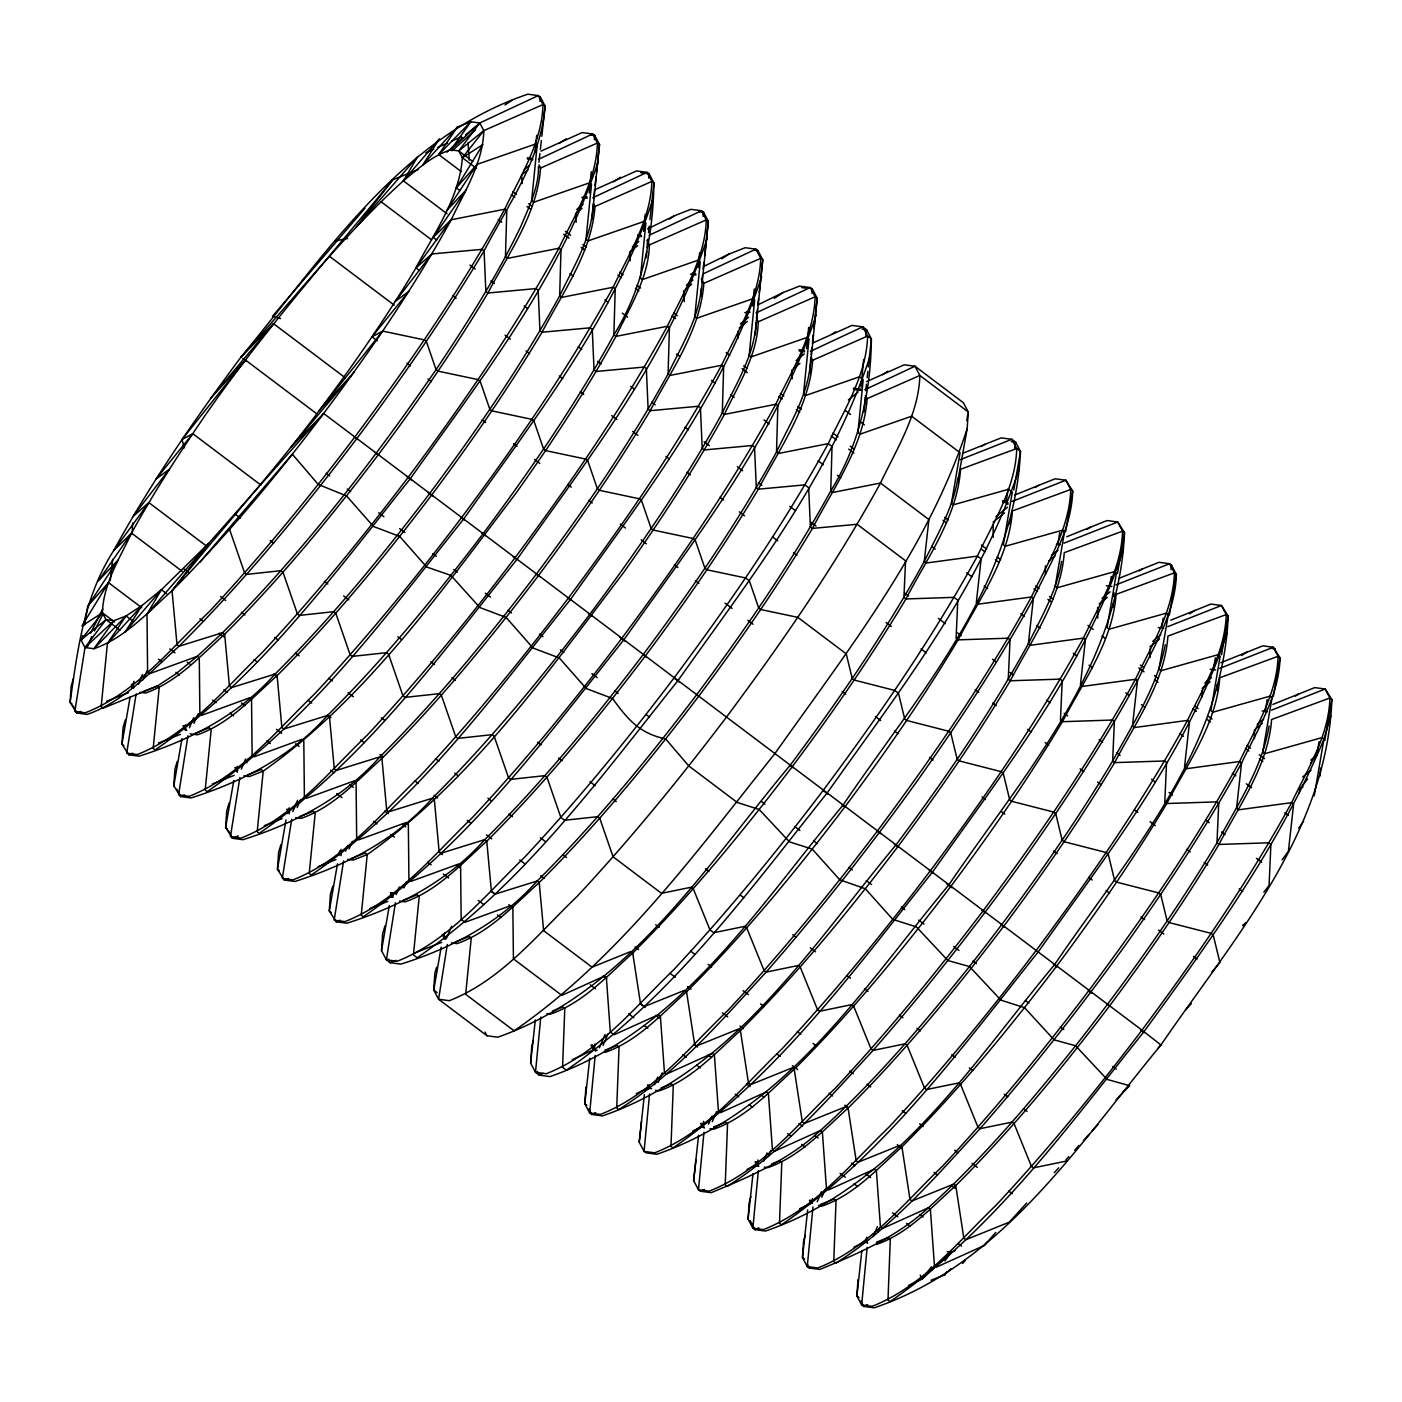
<?xml version="1.0" encoding="UTF-8"?>
<svg xmlns="http://www.w3.org/2000/svg" width="1402" height="1402" viewBox="0 0 1402 1402"><rect width="100%" height="100%" fill="white"/><g stroke="black" fill="none" stroke-linecap="round" stroke-linejoin="round"><path stroke-width="1.5" d="M132.156 533.864L132.647 523.051M72.08 704.014L70.1 702.42C77.531 649.88 84.085 596.463 113.597 550.758C150.785 482.866 194.86 419.023 241.056 357.002C323.214 257.723 399.623 137.571 527.835 94.179L538.28 95.581L540.348 97.036L545.098 106.026C541.312 159.232 508.015 204.832 484.076 250.835C445.328 315.625 402.286 377.751 357.107 438.195C301.851 510.906 243.773 581.742 179.018 646.252C150.785 671.47 123.919 701.666 87.257 714.389L76.812 713.005L70.1 702.42L71.187 686.086L73.482 678.323M119.994 630.181L106.009 619.631L102.416 612.797C103.222 583.951 119.538 558.487 131.56 533.128C150.224 498.937 171.062 466.007 192.775 433.674C252.483 343.753 324.405 263.085 392.735 179.824L418.357 169.467M595.202 189.568L636.508 170.956L647.076 172.358L649.144 173.83L653.928 182.908C653.104 236.307 642.519 289.145 613.883 334.903C575.714 404.547 530.499 470.038 483.112 533.671C434.83 597.199 384.095 659.08 327.507 715.441C291.143 756.537 242.739 781.492 191.11 797.931L180.543 796.511L173.778 785.839L174.882 769.312L177.195 761.461M812.301 343.21L851.995 325.404L862.738 326.841L866.506 329.68L871.378 338.916C870.835 392.455 859.198 445.117 830.738 490.963C791.622 562.342 745.268 629.48 696.689 694.691C647.216 759.796 595.202 823.237 537.194 880.999C500.672 921.955 452.741 947.91 400.867 964.12L390.142 962.683L386.374 959.844L381.502 950.609L382.606 933.82L384.972 925.828M345.172 377.716L273.513 323.669L241.056 357.002C294.735 297.96 344.033 234.485 403.373 180.823C418.024 168.959 432.394 155.482 450.813 149.839L458.752 150.908L462.362 157.743C459.488 198.225 434.147 232.925 415.938 267.94C386.444 317.238 353.69 364.502 319.323 410.506C272.847 472.702 220.535 530.149 172.043 590.715C147.999 612.183 125.111 637.892 93.899 648.74L84.996 647.549L80.966 639.908L102.416 612.797L114.649 622.015M447.063 213.77L403.373 180.823L439.492 138.728L422.773 164.98L457.35 127.074L470.879 121.781L479.782 122.973L483.813 130.631C482.901 162.912 464.64 191.391 451.181 219.781C430.309 258.056 406.983 294.911 382.693 331.082C319.463 422.931 250.818 511.59 172.043 590.715L177.02 644.675L179.018 646.252L222.655 632.653C302.464 552.493 372.003 462.695 436.057 369.637C466.919 323.511 496.746 276.474 520.843 226.388C528.764 207.216 538.789 187.833 538.508 166.575L540.576 168.03C537.317 213.945 508.575 253.289 487.914 293C454.476 348.923 417.34 402.532 378.347 454.686C330.662 517.443 280.54 578.57 224.653 634.247C200.293 656.013 177.108 682.055 145.475 693.044L140.077 692.325M962.771 453.267L1001.133 437.88L1011.858 439.317L1015.626 442.156L1020.498 451.391C1014.119 588.472 916.137 696.864 843.075 805.098C758.5 906.305 680.706 1031.136 550.005 1076.596L539.262 1075.159L535.494 1072.32L530.622 1063.084L531.744 1046.295L533.496 1040.302M125.339 719.892L123.026 727.708L121.939 744.129L128.686 754.749L139.184 756.169C190.602 739.765 238.866 715.002 275.09 674.047C331.31 618.037 381.73 556.541 429.713 493.416C476.82 430.186 521.737 365.098 559.661 295.892C573.383 266.958 592.012 237.919 592.923 205.007L594.991 206.48C591.714 252.675 562.798 292.282 542.013 332.239C508.348 388.494 470.984 442.454 431.746 494.941C383.762 558.084 333.325 619.614 277.088 675.624C252.57 697.53 229.245 723.747 197.402 734.806L190.146 733.842M591.977 219.203L599.513 144.459L594.746 135.433L592.678 133.979L582.18 132.559L540.944 151.153M585.913 1086.971L584.792 1103.76L589.664 1112.995L591.732 1114.45L602.474 1115.887C733.456 1070.83 811.46 946.35 895.931 845.003C943.932 780.563 989.724 714.249 1028.367 643.711C1041.318 617.266 1056.845 590.82 1061.577 561.413M646.392 257.723L646.813 251.606M647.076 247.523L647.812 239.129M1066.782 536.721L1107.054 520.545L1117.727 521.982L1124.544 532.742C1118.428 669.455 1021.935 777.146 948.803 884.89C864.771 985.729 787.153 1109.525 656.802 1154.284L646.129 1152.847L644.061 1151.392L639.224 1142.209L641.503 1121.53M229.052 803.048L226.721 810.934L225.617 827.548L232.417 838.273L243.019 839.693C294.876 823.219 343.42 798.053 379.924 756.835C436.863 700.124 487.931 637.84 536.51 573.926C584.196 509.907 629.691 443.996 668.088 373.931C681.179 346.417 698.459 318.973 701.368 288.058M700.807 296.26L708.361 221.358L703.541 212.228L701.473 210.756L690.853 209.336L674.695 215.663L647.514 228.947M1165.272 644.71C1157.123 686.805 1132.869 723.853 1112.627 761.058C1069.673 832.735 1021.024 900.838 969.465 966.539C923.199 1024.179 875.269 1080.924 820.328 1130.573C789.273 1159.489 749.947 1176.804 711.147 1192.664L700.527 1191.244L698.459 1189.772L693.639 1180.642L695.918 1160.085M280.908 844.617L278.577 852.556L277.456 869.258L284.273 880.018L294.946 881.455C347.013 864.929 395.679 839.588 432.359 798.229C489.648 741.15 541.014 678.498 589.909 614.181C637.892 549.759 683.668 483.445 722.31 412.942C735.962 384.043 754.539 355.144 756.064 322.407M755.24 334.798L762.776 259.791L757.939 250.607L755.871 249.153L745.198 247.716L728.952 254.077L703.716 266.415M1170.81 620.175L1210.89 604.069L1221.457 605.489L1228.222 616.161C1222.316 751.472 1126.945 858.094 1054.532 964.681C971.428 1064.504 894.546 1186.881 765.492 1231.044L754.924 1229.642L752.856 1228.17L748.072 1219.092L749.159 1202.566L750.894 1196.677M332.765 886.187L330.416 894.178L329.295 910.967L336.147 921.78L346.872 923.217C399.149 906.656 447.957 881.122 484.777 839.623C542.416 782.193 594.115 719.156 643.29 654.436C691.589 589.611 737.645 522.893 776.515 451.952C790.57 422.282 809.673 392.525 810.619 358.772L812.687 360.244C809.322 407.596 779.67 448.202 758.359 489.158C723.87 546.85 685.56 602.141 645.341 655.961C596.148 720.698 544.432 783.753 486.774 841.2C461.644 863.65 437.722 890.515 405.09 901.854L399.517 901.118M809.655 373.318L817.208 298.24L812.336 289.005L810.268 287.55L799.526 286.113L783.21 292.492L757.956 304.83M864.07 411.855L865.034 397.222L867.119 398.676C863.737 446.344 833.892 487.177 812.459 528.396C777.742 586.439 739.205 642.081 698.722 696.216C649.231 761.356 597.217 824.797 539.209 882.577C513.921 905.184 489.859 932.207 457.017 943.616L451.409 942.863M857.989 1279.623L856.902 1295.974L861.652 1304.964L863.72 1306.419L874.165 1307.821C1002.377 1264.429 1078.786 1144.277 1160.944 1044.998C1232.901 939.568 1326.713 833.717 1331.9 699.58L1325.188 688.995L1314.743 687.611L1272.823 704.452M436.618 967.24L434.848 973.216L433.744 990.022L438.598 999.24L487.02 1035.763L497.763 1037.2C627.833 991.494 705.784 866.015 790.202 765.212C838.799 699.984 885.153 632.845 924.268 561.448C937.377 534.67 953.097 507.892 957.881 478.135M957.619 482.323L967.152 428.784L968.256 411.978L963.402 402.76L914.98 366.237L904.237 364.8L866.506 381.642M1009.458 523.927L1009.738 519.774M1113.153 607.171L1113.416 603.053M1113.836 596.902L1114.099 592.801M1216.848 690.397L1217.251 684.316M1269.09 725.973C1262.15 768.454 1237.002 805.537 1216.971 842.882C1174.561 913.666 1126.507 980.909 1075.597 1045.787C1029.909 1102.726 982.592 1158.771 928.317 1207.788C897.473 1236.511 858.357 1253.633 819.819 1269.441L809.322 1268.021L807.254 1266.567L802.487 1257.541L803.574 1241.103L805.309 1235.25M1299.321 793.357L1299.584 789.203L1307.628 779.039M1320.106 776.025L1320.631 768.068M535.038 152.432L536.668 135.381M539.945 101.312L540.348 97.036M589.226 192.95L591.276 171.657M594.343 139.692L594.746 135.433L590.557 134.872M540.804 1017.081L535.494 1072.32L546.219 1073.757C598.286 1053.375 634.703 1007.214 674.012 969.43C727.147 912.422 776.498 852.013 823.535 789.904C879.299 715.073 932.47 638.033 977.352 556.121C993.597 521.877 1015.644 487.51 1016.73 448.535L1011.858 439.317L960.282 459.663M643.623 231.348L645.253 214.296M648.74 178.089L649.144 173.83L640.696 172.691M595.202 1055.478L589.664 1112.995L600.389 1114.432C652.438 1094.051 688.838 1047.907 728.146 1010.141C781.264 953.167 830.58 892.759 877.617 830.685C933.346 755.888 986.5 678.883 1031.364 596.989C1047.592 562.763 1069.638 528.396 1070.725 489.456L1065.853 480.22L1055.128 478.783L1014.768 494.994M698.214 267.607L699.651 252.693M703.138 216.486L703.541 212.228L699.3 211.649M649.582 1093.875L644.061 1151.392L654.734 1152.812C706.503 1132.536 742.71 1086.638 781.808 1049.082C834.646 992.406 883.698 932.33 930.472 870.589C985.904 796.178 1038.794 719.577 1083.413 638.12C1099.554 604.069 1121.477 569.895 1122.564 531.165L1117.727 521.982L1064.03 543.17M752.611 306.004L754.258 288.952M703.979 1132.273L698.459 1189.772L709.079 1191.192C760.567 1171.038 796.581 1125.385 835.469 1088.022C888.009 1031.644 936.816 971.884 983.345 910.476C1038.479 836.468 1091.071 760.27 1135.462 679.269C1151.515 645.393 1173.334 611.395 1174.403 572.857L1169.583 563.727L1158.981 562.307L1118.796 578.448M806.606 348.642L808.656 327.349M811.933 293.263L812.336 289.005M758.377 1170.652L752.856 1228.17L763.407 1229.589C814.632 1209.523 850.453 1164.116 889.131 1126.963C941.39 1070.883 989.935 1011.455 1036.218 950.363C1091.054 876.758 1143.366 800.98 1187.512 720.4C1203.477 686.7 1225.173 652.894 1226.242 614.567L1221.457 605.489L1167.761 626.676M861.003 387.057L863.65 359.42M865.893 336.059L866.506 329.68L862.212 329.102M812.985 1206.912L807.254 1266.567L817.752 1267.969C868.697 1248.025 904.325 1202.863 942.775 1165.903C994.772 1110.139 1043.053 1051.009 1089.074 990.268C1143.611 917.048 1195.643 841.673 1239.561 761.531C1255.438 728.024 1277.012 694.393 1278.081 656.276L1273.314 647.251L1262.816 645.831L1220.809 662.725M867.172 1247.447L861.652 1304.964L872.097 1306.349C922.744 1286.51 958.197 1241.594 996.436 1204.844C1048.153 1149.377 1096.154 1090.581 1141.947 1030.155C1196.186 957.338 1247.938 882.384 1291.61 802.663C1307.4 769.33 1328.868 735.892 1329.92 697.986L1325.188 688.995L1271.491 710.183M1158.052 1048.24L1160.944 1044.998L1143.962 1031.679L323.722 413.52L208.6 543.45L161.405 589.716L142.005 605.541L126.057 615.951L107.428 643.448L101.172 706.59L103.152 708.185L157.217 686.086L175.285 674.274L197.279 656.329L222.655 632.653L224.653 634.247L229.437 686.069L231.435 687.646L275.09 674.047L277.088 675.624L281.855 727.463L283.852 729.04L327.507 715.441L329.505 717.018L334.289 768.857L336.287 770.434L379.924 756.835L381.922 758.412L386.707 810.233L388.704 811.811L432.359 798.229L434.357 799.806L439.124 851.627L441.122 853.205L484.777 839.623L486.774 841.2L491.383 891.251L495.169 894.09L537.194 880.999L539.209 882.577L543.625 930.648L592.047 967.17L630.672 951.572L632.723 953.062L640.521 1003.727L644.289 1006.566L684.509 990.338L686.559 991.81L694.656 1044.42L696.706 1045.91L738.346 1029.086L740.396 1030.575L748.493 1083.185L750.543 1084.657L792.183 1067.851L794.233 1069.323L802.33 1121.933L804.38 1123.423L846.019 1106.599L848.087 1108.088L856.166 1160.698L858.217 1162.17L899.874 1145.364L901.924 1146.836L910.003 1199.446L912.054 1200.936L953.711 1184.112L955.761 1185.601L963.84 1238.211L965.89 1239.683L1009.265 1222.176L1026.702 1203.004M594.255 1050.326L594.886 1043.964M648.635 1088.986L649.056 1084.745M703.226 1125.526L703.646 1121.285M757.395 1166.289L758.026 1159.945M811.986 1202.828L812.406 1198.587M866.366 1241.489L866.787 1237.247M538.981 162.246L539.91 153.589M540.383 149.278L541.33 140.621M541.803 136.292L545.098 106.026L543.012 104.554L538.28 95.581L479.782 122.973L450.813 149.839L470.879 121.781L438.721 154.571L461.433 171.71M593.624 198.523L594.571 189.866M595.044 185.555L595.99 176.897M596.446 172.569L599.513 144.459L597.445 143.004L592.678 133.979L538.421 159.372M530.622 1063.084L535.319 1019.902M648.53 232.644L649.231 226.16M649.932 219.658L653.928 182.908L651.86 181.436L647.076 172.358L592.818 197.77M589.734 1058.352L584.792 1103.76L586.877 1105.232M702.472 275.405L701.771 281.89L703.839 283.362C700.527 330.136 671.243 370.233 650.195 410.698C616.109 467.672 578.272 522.298 538.543 575.451C489.946 639.4 438.879 701.683 381.922 758.412C357.107 780.599 333.483 807.131 301.255 818.33L295.734 817.594M703.173 268.921L703.892 262.437M704.593 255.953L708.361 221.358L706.275 219.886L701.473 210.756L649.161 235.256M639.224 1142.209L644.394 1094.647M756.432 318.166L757.36 309.527M757.834 305.198L758.552 298.714M759.253 292.229L762.776 259.791L760.708 258.319L755.871 249.153L703.559 273.653M693.639 1180.642L698.582 1135.234M811.092 354.443L811.793 347.959M812.494 341.475L813.195 334.99M813.914 328.506L817.208 298.24L815.123 296.768L810.268 287.55L756.011 312.944M748.072 1219.092L753.014 1173.684M865.735 390.737L866.454 384.253M867.155 377.786L867.856 371.302M868.329 366.991L871.378 338.916L867.61 336.059L862.738 326.841L810.409 351.341M807.657 1209.961L802.487 1257.541L804.555 1258.996M861.844 1250.566L856.902 1295.974L858.988 1297.446M110.285 580.673L112.651 559.293M133.05 621.226L126.057 615.951L113.965 620.7L106.009 619.631L84.996 647.549L74.832 711.41L85.277 712.812C135.924 692.974 171.359 648.057 209.599 611.325C261.298 555.858 309.299 497.079 355.074 436.67C409.314 363.854 461.048 288.917 504.72 209.213C520.51 175.898 541.961 142.461 543.012 104.554L483.813 130.631L458.752 150.908L472.737 161.44M136.134 693.955L126.706 753.154L137.203 754.574C188.131 734.63 223.759 689.469 262.209 652.526C314.188 596.761 362.452 537.667 408.473 476.925C463.01 403.723 515.025 328.366 558.925 248.242C574.802 214.734 596.376 181.121 597.445 143.004L540.576 168.03L538.946 164.928M187.991 735.717L178.562 794.916L189.13 796.336C240.32 776.287 276.141 730.88 314.802 693.727C367.061 637.665 415.588 578.237 461.871 517.18C516.69 443.575 569.002 367.815 613.147 287.252C629.095 253.569 650.791 219.763 651.86 181.436L594.991 206.48L593.361 203.36M239.865 777.462L230.436 836.679L241.039 838.098C292.527 817.927 328.541 772.292 367.412 734.946C419.952 678.568 468.741 618.825 515.27 557.435C570.386 483.427 622.979 407.263 667.352 326.263C683.405 292.387 705.206 258.406 706.275 219.886L649.424 244.912L647.356 243.457M291.721 819.224L282.293 878.423L292.965 879.86C344.717 859.584 380.941 813.703 420.004 776.147C472.842 719.471 521.894 659.413 568.651 597.69C624.083 523.297 676.956 446.712 721.574 365.274C737.697 331.222 759.621 297.066 760.708 258.319L703.839 283.362L701.351 278.612M343.595 860.968L334.167 920.185L344.892 921.622C396.924 901.241 433.323 855.115 472.614 817.366C525.715 760.392 575.03 700.001 622.05 637.945C677.779 563.148 730.915 486.161 775.779 404.284C792.007 370.058 814.036 335.709 815.123 296.768L758.272 321.794L756.186 320.339M395.452 902.73L386.374 959.844L397.099 961.281C449.166 940.9 485.583 894.739 524.891 856.955C578.027 799.946 627.377 739.537 674.415 677.429C730.162 602.597 783.35 525.557 828.231 443.645C844.46 409.402 866.524 375.035 867.61 336.059L812.687 360.244L811.004 357.037M447.326 944.475L438.598 999.24L449.341 1000.678C501.408 980.296 537.825 934.135 577.133 896.369C630.269 839.36 679.62 778.934 726.657 716.843C782.404 642.011 835.592 564.971 880.474 483.042C896.702 448.798 918.748 414.431 919.852 375.473L914.98 366.237L864.806 389.738M1007.898 504.58L1006.198 501.39L1008.231 488.685M1014.627 448.5L1015.626 442.156L1011.333 441.577M1058.072 543.135L1059.754 532.567M1109.946 584.897L1111.278 576.432M1161.802 626.659L1163.152 618.194M1170.898 569.562L1171.564 565.321L1169.583 563.727L1115.887 584.914M1213.676 668.403L1215.359 657.836M1265.533 710.166L1267.215 699.58M1310.432 763.179L1317.004 754.451L1319.037 741.676M82.017 639.715L82.736 635.509M84.523 625.029L87.748 606.137L117.996 560.029L98.403 580.849L131.56 533.128L182.26 571.368M132.804 687.541L133.891 681.267M184.696 729.022L185.414 724.834M236.588 770.522L237.288 766.333M288.462 812.003L289.18 807.815M340.353 853.503L341.054 849.314M391.841 897.262L392.56 893.056M443.715 938.762L444.802 932.453M1314.252 795.863L1323.926 739.205L1330.813 715.914M130.141 696.952L121.939 744.129L123.919 745.724M131.63 688.382L132.384 684.088L134.014 687.19M173.778 785.839L181.98 738.661M233.819 780.371L225.617 827.548L227.597 829.143M286.026 819.925L277.456 869.258L279.436 870.835M287.147 813.493L287.901 809.199L289.566 812.371M337.496 863.772L329.295 910.967L331.275 912.544M338.986 855.202L339.74 850.909L341.422 854.098M381.502 950.609L389.335 905.499M390.825 896.912L391.579 892.618L393.261 895.825M441.174 947.174L433.744 990.022L437.196 992.616M966.767 420.547L967.888 414.133M1013.786 490.052L1020.498 451.391L1016.73 448.535L960.563 469.267C957.18 516.9 927.353 557.751 905.92 598.952C871.22 656.977 832.683 712.602 792.218 766.736C742.727 831.842 690.713 895.282 632.723 953.062C607.452 975.634 583.39 1002.675 550.565 1014.084L546.815 1013.576M1065.625 531.779L1072.705 491.033L1065.853 480.22L1012.156 501.408M1117.464 573.488L1124.544 532.742L1122.564 531.165L1064.241 552.686C1060.893 599.741 1031.434 640.083 1010.264 680.776C975.985 738.1 937.92 793.041 897.946 846.528C849.069 910.844 797.685 973.496 740.396 1030.575C715.441 1052.884 691.659 1079.575 659.238 1090.844L655.54 1090.353M1169.303 615.198L1176.383 574.452L1171.564 565.321M1221.51 654.769L1228.222 616.161L1226.242 614.567L1167.919 636.087C1164.624 682.564 1135.515 722.416 1114.608 762.618C1080.749 819.224 1043.158 873.499 1003.674 926.301C955.41 989.83 904.658 1051.71 848.087 1108.088C823.412 1130.117 799.946 1156.492 767.91 1167.621L764.265 1167.13M1273.349 696.461L1280.061 657.871L1273.314 647.251L1219.617 668.421M1324.785 740.536L1331.9 699.58L1329.92 697.986L1271.596 719.506C1268.337 765.404 1239.613 804.748 1218.951 844.442C1185.514 900.347 1148.396 953.938 1109.42 1006.093C1061.735 1068.832 1011.631 1129.942 955.761 1185.601C931.401 1207.35 908.216 1233.392 876.6 1244.38M598.426 160.897C559.994 278.753 481.149 378.347 410.506 478.45C333.22 575.17 258.248 678.936 155.166 749.912L153.186 748.317L159.197 687.681L157.217 686.086L143.495 691.449M652.841 199.434C614.199 317.921 534.933 418.059 463.904 518.705C386.198 615.951 310.806 720.278 207.181 791.639L205.183 790.045L211.211 729.408L209.213 727.813L195.421 733.211M707.256 237.954C668.403 357.089 588.7 457.771 517.303 558.96C439.176 656.732 363.381 761.619 259.177 833.366L257.197 831.772L263.208 771.135C366.378 698.214 440.543 592.1 516.304 492.75C552.073 442.313 586.299 390.685 615.951 336.392C629.743 307.266 648.495 278.052 649.424 244.912L646.935 240.215M761.672 276.492C722.626 396.258 642.484 497.482 570.702 599.215C492.155 697.495 415.956 802.96 311.191 875.093L309.211 873.499L315.222 812.862L313.242 811.267L299.274 816.735M816.087 315.029C776.831 435.426 696.268 537.194 624.083 639.47C545.133 738.276 468.513 844.302 363.206 916.82L361.225 915.226L367.236 854.589C471.685 780.756 546.78 673.328 623.487 572.717C659.694 521.667 694.358 469.39 724.378 414.431C738.346 384.937 757.325 355.337 758.272 321.794L756.589 318.622M870.256 355.705C830.983 476.154 750.403 577.957 678.2 680.285C599.215 779.126 522.56 885.188 417.2 957.741L413.432 954.885L419.251 896.316L417.253 894.739L403.11 900.259M967.152 428.784C927.879 549.233 847.281 651.036 775.078 753.347C696.093 852.206 619.439 958.267 514.096 1030.803L465.674 994.298L471.247 938.043L469.267 936.466L455.037 942.039M1019.394 468.18C980.121 588.63 899.523 690.432 827.32 792.761C748.335 891.602 671.681 997.663 566.338 1070.217L562.553 1067.36L564.796 1008.511L562.728 1007.039L552.563 1011.017M1123.423 549.444C1084.394 669.192 1004.27 770.381 932.488 872.114C853.976 970.377 777.777 1075.807 673.048 1147.923L670.98 1146.468L673.293 1085.341L671.225 1083.886L661.183 1087.812M1227.118 632.688C1188.493 751.139 1109.245 851.259 1038.234 951.888C960.545 1049.099 885.17 1153.425 781.545 1224.77L779.477 1223.298L781.808 1162.188L779.74 1160.716L771.801 1163.818M87.555 646.55L91.726 636.666M138.342 684.386L142.531 674.432M142.829 679.988L147.333 670.401M189.428 727.761L193.634 717.754M193.932 723.344L198.348 713.565M241.337 769.155L245.578 759.095M246.717 762.688L248.417 758.657M292.79 811.688L297.575 800.314M297.171 807.57L300.361 799.999M345.523 851.172L347.924 845.459M349.098 848.946L352.323 841.323M396.118 894.616L399.325 886.975M403.899 887.922L406.317 882.208M446.747 937.833L451.567 926.389M599.408 1047.785L605.033 1034.448M603.088 1045.454L607.907 1034.01M654.559 1084.622L657.748 1077.051M658.221 1082.309L662.217 1072.828M708.518 1124.264L711.918 1116.22M712.286 1121.705L716.527 1111.663M763.704 1160.996L767.087 1153.005M768.314 1156.475L770.837 1150.481M817.208 1201.742L821.397 1191.805M821.8 1197.255L825.147 1189.299M873.218 1236.529L877.389 1226.645M877.792 1232.078L879.457 1228.117M90.569 633.108L102.767 608.924M94.425 630.953L102.872 614.216M995.788 1232.446L984.222 1245.537L936.501 1267.11L934.433 1265.638L930.385 1209.26L928.317 1207.788L882.489 1228.503L880.438 1227.03L876.39 1170.652L874.322 1169.18L828.494 1189.895L826.444 1188.423L822.378 1132.045L820.328 1130.573L774.5 1151.287L772.432 1149.815L768.384 1093.437L766.333 1091.965L720.488 1112.68L718.437 1111.208L714.389 1054.83L712.321 1053.358L666.493 1074.072L664.443 1072.6L660.395 1016.222L658.327 1014.75L614.058 1034.764L610.291 1031.907L606.383 977.615L604.332 976.142L561.816 995.35L513.412 958.845L512.852 907.147L510.871 905.569L464.938 922.288L461.17 919.432L460.592 865.612L458.594 864.035L410.909 881.385L408.928 879.808L408.332 824.078L406.335 822.483L358.649 839.851L356.669 838.256L356.073 782.526L354.075 780.949L306.39 798.299L304.392 796.722L303.813 740.992L301.816 739.397L254.13 756.765L252.132 755.187L251.536 699.44L249.556 697.863L201.87 715.23L199.873 713.636L199.277 657.906L197.279 656.329L149.593 673.679L147.613 672.101L147 614.076L161.405 589.716L166.645 593.659M403.373 180.823L417.778 156.463L356.178 227.089L392.735 179.824M141.69 607.662L108.48 582.619L81.894 625.975L102.416 612.797M459.803 190.549L456.298 187.903L482.884 144.546L462.362 157.743L476.347 168.275M876.478 1242.154L888.237 1237.563L890.305 1239.017L887.992 1300.127L890.06 1301.599C992.546 1231.026 1067.115 1127.839 1143.962 1031.679C1211.24 939.2 1279.676 845.353 1323.926 739.205L1321.963 737.627L1264.727 753.715L1262.746 752.12L1272.052 697.723L1270.072 696.146L1212.835 712.216L1210.855 710.639L1220.161 656.241L1218.18 654.646L1160.961 670.734L1158.981 669.14L1168.287 614.742L1166.306 613.165L1109.07 629.235L1107.089 627.658L1116.395 573.26L1114.415 571.665L1057.196 587.753L1055.215 586.176L1064.521 531.761L1062.541 530.184L1005.304 546.254L1003.324 544.677L1012.314 492.137L1008.546 489.28L953.43 504.773L951.45 503.195L960.072 452.723L911.651 416.219L859.969 434.199L857.901 432.727L863.194 379.662L859.408 376.805L805.589 395.539L803.521 394.067L809.024 338.969L806.939 337.496L751.209 356.879L749.141 355.407L754.644 300.308L752.559 298.836L696.829 318.219L694.761 316.747L700.264 261.648L698.178 260.176L642.466 279.559L640.381 278.087L645.884 222.988L643.798 221.516L588.086 240.899L586.001 239.427L591.504 184.328L589.436 182.856L533.706 202.256L531.621 200.766L537.124 145.668L535.056 144.196L477.03 164.385L446.782 210.493L466.375 189.673L433.218 237.394L436.705 240.04M438.721 154.571L457.35 127.074M931.121 1280.219L944.65 1274.926L946.981 1271.491M1298.673 828.214L1303.597 821.151M944.913 1260.924L951.187 1252.161L955.218 1250.584M206.532 546.097L148.84 502.599L113.597 550.758L131.56 533.128M419.426 270.568L415.938 267.94L451.181 219.781L504.72 209.213L506.788 210.703L505.456 256.881L507.524 258.371L558.925 248.242L560.993 249.714L559.661 295.892L561.729 297.382L613.147 287.252L615.215 288.742L613.883 334.903L615.951 336.392L667.352 326.263L669.42 327.753L668.088 373.931L670.156 375.403L721.574 365.274L723.642 366.763L722.31 412.942L724.378 414.431L775.779 404.284L777.847 405.774L776.515 451.952L778.583 453.442L828.231 443.645L832.017 446.484L830.738 490.963L832.806 492.452L880.474 483.042L928.895 519.564L924.268 561.448L926.249 563.008L977.352 556.121L981.137 558.96L976.318 602.58L978.298 604.139L1031.364 596.989L1033.362 598.566L1028.367 643.711L1030.347 645.288L1083.413 638.12L1085.411 639.698L1080.416 684.842L1082.397 686.419L1135.462 679.269L1137.46 680.829L1132.466 725.991L1134.446 727.55L1187.512 720.4L1189.509 721.96L1184.515 767.122L1186.495 768.682L1239.561 761.531L1241.559 763.091L1236.564 808.253L1238.544 809.813L1291.61 802.663L1293.608 804.24L1288.403 851.242L1282.111 859.847M458.752 150.908L479.782 122.973M931.419 1266.812L922.218 1279.027L908.566 1285.424M1263.85 892.198L1269.073 885.433L1270.895 844.355L1268.898 842.795L1218.951 844.442L1216.971 842.882L1218.724 803.434L1216.726 801.874L1166.779 803.521L1164.799 801.962L1166.552 762.53L1164.554 760.971L1114.608 762.618L1112.627 761.058L1114.38 721.609L1112.382 720.05L1062.436 721.697L1060.455 720.137L1062.208 680.689L1060.21 679.129L1010.264 680.776L1008.266 679.216L1010.036 639.768L1008.038 638.208L958.092 639.855L956.094 638.296L957.794 600.214L954.026 597.357L905.92 598.952L903.922 597.392L905.552 560.8L857.148 524.295L812.459 528.396L810.391 526.907L808.674 487.738L804.906 484.882L758.359 489.158L756.309 487.668L754.521 446.993L752.453 445.503L704.277 449.937L702.209 448.43L700.422 407.772L698.371 406.265L650.195 410.698L648.127 409.209L646.34 368.533L644.272 367.044L596.095 371.46L594.045 369.97L592.257 329.295L590.189 327.805L542.013 332.239L539.945 330.732L538.158 290.074L536.107 288.567L487.914 293L485.863 291.511L484.076 250.835L482.008 249.346L431.851 253.955L395.364 301.36L408.823 291.371L372.003 336.848L377.261 340.809M172.043 590.715L208.6 543.45L147 614.076M462.362 157.743L483.813 130.631M184.153 447.957L182.085 439.439L245.455 360.016L317.115 414.063M1211.556 972.357L1219.915 962.561L1213.186 934.906L1211.188 933.364L1169.163 922.586L1167.165 921.044L1160.698 894.476L1158.7 892.934L1116.675 882.156L1114.66 880.614L1108.211 854.063L1106.213 852.521L1064.188 841.743L1062.173 840.201L1055.724 813.633L1053.726 812.091L1011.701 801.313L1009.685 799.771L1003.236 773.221L1001.238 771.678L959.213 760.9L957.198 759.358L950.749 732.79L948.751 731.248L906.708 720.47L904.711 718.928L898.489 693.289L894.704 690.432L854.221 680.058L852.223 678.515L846.247 653.875L797.826 617.371L760.76 609.519L758.71 608.012L749.351 580.814L745.584 577.957L706.976 569.79L704.926 568.283L695.217 540.033L693.184 538.526L653.209 530.061L651.159 528.554L641.45 500.304L639.4 498.797L599.425 490.332L597.392 488.825L587.683 460.592L585.633 459.067L545.658 450.62L543.608 449.096L533.899 420.863L531.849 419.338L491.892 410.891L489.841 409.366L480.132 381.134L478.082 379.609L438.107 371.162L436.057 369.637L426.348 341.405L424.298 339.897L382.693 331.082L319.323 410.506L354.093 372.143L291.265 446.87L323.722 413.52M260.93 485.092L192.775 433.674L155.955 479.169L169.414 469.162L132.927 516.567L148.84 502.599M1243.311 926.196L1246.045 922.831L1242.68 925.338M984.222 1245.537L986.938 1242.19M273.513 323.669L210.686 398.396L245.455 360.016M272.444 316.326L364.976 208.232M199.803 562.29L292.335 454.195L318.219 484.426L346.557 495.922L373.458 526.486L399.745 536.44L426.646 567.004L450.918 575.398L479.834 607.522L506.14 617.458L533.04 648.039L559.328 657.976L586.229 688.54L612.516 698.494C628.464 720.295 639.312 733.106 665.722 739.012L688.785 765.93L737.207 802.452L759.218 809.515L789.449 841.848L812.284 849.139L839.745 879.773L865.349 888.78L892.811 919.397L916.4 926.897L947.91 960.545L969.465 966.539L1000.975 1000.169L1024.547 1007.67L1054.041 1039.811L1075.597 1045.787L1107.107 1079.435L1129.556 1085.674L1116.027 1099.869M161.405 589.716L125.286 631.794L142.005 605.541L107.428 643.448M965.277 1260.03L962.508 1263.272L965.435 1260.118M87.748 606.137L108.48 582.619M456.298 187.903L477.03 164.385M1185.514 1010.001L1191.314 1003.604M1054.322 1172.615L1058.685 1167.831M1065.941 1159.84L1068.85 1156.632M1074.668 1150.236L1079.032 1145.452M1083.378 1140.65L1089.196 1134.253M1092.105 1131.063L1097.924 1124.667M126.057 615.951L93.899 648.74L113.965 620.7L84.996 647.549M944.65 1274.926L950.819 1268.775M433.218 237.394L451.181 219.781M1123.37 1091.457L1129.556 1085.674M446.94 152.205L462.415 137.782M452.092 150.803L475.541 129.86M1310.905 760.094L1317.004 754.451M415.938 267.94L431.851 253.955M465.499 134.89L479.852 123.183M524.313 169.572L529.115 165.646M527.976 169.73L521.562 174.97L522.192 183.644M576.73 209.476L583.162 204.219M582.005 208.32L575.556 213.577L576.187 222.252M632.355 246.752L638.839 241.459M637.665 245.578L629.568 252.185L630.181 260.86M686.384 285.325L692.903 280.014M685.192 289.46L691.712 284.15M740.414 323.915L748.598 317.238M739.205 328.068L747.389 321.373M796.126 360.559L804.31 353.865M793.339 368.744L799.894 363.398M848.368 399.956L858.182 391.947M995.998 516.602L1007.46 507.244M993.072 522.192L1004.533 512.852M1051.482 555.507L1058.002 550.197M1048.591 561.08L1055.11 555.77M1102.095 598.409L1110.191 591.802M1099.221 603.964L1107.317 597.357M1152.707 641.292L1160.768 634.72M1149.868 646.813L1159.524 638.926M1204.949 682.862L1211.346 677.622M1202.127 688.364L1210.136 681.828M1257.173 724.413L1263.553 719.208M1255.982 728.602L1262.361 723.397M80.966 639.908L106.009 619.631M1302.668 776.971L1311.01 770.206M504.965 104.957L511.94 100.401M559.17 143.407L566.198 138.816M613.393 181.857L620.455 177.23M669.385 219.133L674.695 215.663M721.82 258.739L728.952 254.077M774.237 298.346L783.21 292.492M832.087 334.132L835.662 331.783M882.524 374.702L887.904 371.197M981.207 446.607L984.8 444.259M1035.219 487.528L1038.794 485.18M1087.233 529.237L1090.809 526.907M1139.265 570.947L1142.823 568.634M1189.527 613.831L1194.819 610.361M1241.576 655.54L1246.834 652.088M1295.36 696.111L1298.848 693.815M1299.584 789.203L1303.001 787.013M182.085 439.439L192.775 433.674M372.003 336.848L382.693 331.082M543.135 1073.354L539.262 1075.159L537.317 1071.478M572.209 1059.737L593.537 1049.747L597.252 1050.256M595.622 1112.645L591.732 1114.45L588.822 1108.929M636.298 1093.595L647.917 1088.145L651.615 1088.635M692.641 1131.081L702.314 1126.542L704.4 1127.997L701.894 1123.265M700.527 1191.244L704.4 1189.422M747.038 1169.461L756.712 1164.939L755.065 1161.785M758.797 1227.819L754.924 1229.642L750.14 1220.564M799.49 1208.769L811.11 1203.319L809.462 1200.2M853.888 1247.167L865.507 1241.716L867.593 1243.188L865.542 1239.315M867.628 1304.596L863.72 1306.419L860.881 1301.038M425.735 152.871L433.691 149.278M437.669 147.473L447.606 142.986M451.584 141.181L461.538 136.695M80.79 711.427L76.812 713.005L73.027 705.819M106.64 701.228L128.528 692.606M128.686 754.749L132.664 753.189M158.514 742.99L180.385 734.35M184.521 794.934L180.543 796.511L176.722 789.238M212.368 783.963L234.239 775.324M238.375 835.907L232.417 838.273L228.561 830.965M264.224 825.708L282.135 818.645M284.273 880.018L288.251 878.458M318.079 866.681L335.989 859.619M336.147 921.78L340.125 920.203M369.953 908.443L387.846 901.381M396.083 960.335L390.142 962.683L388.196 959.003M413.94 953.307L441.718 942.337M247.348 774.973L261.228 769.54L263.208 771.135L249.328 776.568L243.843 775.832M351.183 858.497L365.256 852.994L367.236 854.589L353.164 860.092L347.626 859.356M604.84 1050.203L616.985 1045.471L619.053 1046.926L616.722 1108.036L618.79 1109.508C676.079 1073.546 720.681 1021.375 766.123 972.112C819.276 911.37 869.1 847.807 916.26 782.316C958.285 723.046 998.504 662.375 1033.362 598.566C1049.572 564.323 1071.619 529.974 1072.705 491.033L1070.725 489.456L1012.402 510.976C1009.037 558.329 979.385 598.917 958.092 639.855C923.603 697.53 885.293 752.821 845.091 806.623C795.898 871.343 744.199 934.398 686.559 991.81C661.446 1014.259 637.524 1041.125 604.893 1052.464M713.495 1126.98L725.482 1122.301L727.55 1123.773L725.22 1184.883L727.305 1186.337C783.963 1150.762 828.091 1099.15 873.06 1050.396C925.635 990.32 974.951 927.423 1021.602 862.633C1063.172 803.994 1102.971 743.954 1137.46 680.829C1153.495 646.97 1175.297 612.972 1176.383 574.452L1174.403 572.857L1116.08 594.378C1112.767 641.152 1083.483 681.249 1062.436 721.697C1028.367 778.653 990.531 833.261 950.819 886.414C902.24 950.328 851.172 1012.612 794.233 1069.323C769.418 1091.492 745.811 1118.042 713.583 1129.241L709.903 1128.733M820.188 1204.546L833.98 1199.131L836.048 1200.603L833.734 1261.712L835.802 1263.184C891.865 1227.977 935.52 1176.909 979.998 1128.698C1032.012 1069.253 1080.802 1007.039 1126.945 942.95C1168.076 884.925 1207.437 825.55 1241.559 763.091C1257.419 729.601 1278.992 695.97 1280.061 657.871L1278.081 656.276L1219.758 677.797C1216.48 723.993 1187.564 763.582 1166.779 803.521C1133.131 859.777 1095.768 913.718 1056.547 966.206C1008.564 1029.331 958.144 1090.826 901.924 1146.836C877.407 1168.742 854.081 1194.942 822.255 1206L818.628 1205.51M335.183 241.004L347.678 238.445M1066.817 1160.996L1033.467 1167.848L1031.434 1166.359L1014.067 1123.598L1012.034 1122.108L979.998 1128.698L977.965 1127.208L960.598 1084.447L958.565 1082.957L926.529 1089.547L924.496 1088.057L907.129 1045.314L905.096 1043.807L873.06 1050.396L871.028 1048.906L853.66 1006.163L851.627 1004.656L819.592 1011.263L817.559 1009.755L800.192 967.012L798.159 965.522L766.123 972.112L764.09 970.605L746.723 927.861L744.69 926.371L713.741 932.733L709.973 929.876L693.254 888.71L691.221 887.221L661.516 893.337L613.095 856.815L599.741 818.225L597.725 816.665L564.62 820.258L560.853 817.401L546.955 777.216L544.94 775.657L510.556 779.389L508.558 777.83L494.152 736.225L492.137 734.666L457.771 738.398L455.755 736.839L441.367 695.234L439.352 693.657L404.985 697.39L402.97 695.83L388.564 654.226L386.566 652.666L352.182 656.399L350.167 654.839L335.779 613.235L333.764 611.675L299.397 615.408L297.382 613.831L282.994 572.226L280.978 570.667L246.594 574.399L244.579 572.84L229.595 529.518M527.205 157.848L532.62 158.584M527.467 159.074L532.883 159.793M583.372 196.49L587 196.963M581.812 197.454L587.263 198.19M753.663 250.047L757.939 250.607M637.735 234.87L641.38 235.361M637.98 236.097L641.625 236.57M801.611 287.568L805.905 288.146M692.097 273.267L695.76 273.758M690.503 274.231L696.005 274.967M746.46 311.647L750.158 312.138M744.83 312.611L748.528 313.102M798.965 349.781L804.538 350.535M799.175 351.008L804.748 351.744M853.31 388.179L860.793 389.178M853.52 389.388L861.003 390.387M1002.483 500.882L1006.198 501.39M1002.605 502.231L1008.178 502.985M1056.354 544.239L1060.052 544.73M1106.406 585.756L1111.909 586.492M1158.297 627.518L1163.783 628.236M1271.106 648.267L1275.294 648.846M1210.206 669.262L1215.639 669.998M1262.098 711.024L1267.513 711.76M947.209 1251.636L951.187 1252.161L922.218 1279.027L920.203 1275.207M274.494 316.887L280.61 318.587M968.256 411.978L919.852 375.473L867.119 398.676L865.42 395.469M845.371 410.558L850.558 414.466M860.933 422.3L864.386 424.894M512.939 191.776L516.444 194.405M528.677 203.641L532.164 206.269M565.374 231.312L570.614 235.273M582.864 244.509L586.351 247.138M619.561 272.181L623.066 274.827M637.034 285.36L640.539 288.006M673.749 313.049L677.236 315.695M726.183 352.603L729.671 355.232M743.656 365.782L747.161 368.428M780.371 393.471L783.858 396.1M797.843 406.65L801.348 409.296M832.806 433.025L838.045 436.968M850.278 446.204L853.783 448.833M944.668 517.391L948.155 520.019M981.365 545.08L986.605 549.023M997.102 556.944L1000.59 559.573M1035.552 585.948L1039.04 588.577M1049.537 596.498L1053.025 599.127M1087.987 625.485L1093.227 629.445M1101.972 636.035L1105.459 638.681M1140.422 665.039L1143.927 667.685M1154.407 675.589L1157.894 678.217M1194.609 705.907L1198.097 708.553M1208.594 716.457L1212.082 719.086M1247.044 745.461L1250.531 748.09M1259.276 754.679L1264.516 758.64M511.309 194.65L514.797 197.279M527.029 206.515L530.534 209.143M563.744 234.204L568.984 238.147M581.217 247.383L584.722 250.012M617.932 275.072L621.419 277.701M635.404 288.251L638.891 290.88M672.101 315.941L675.606 318.569M742.026 368.673L747.266 372.617M778.723 396.345L782.228 398.992M796.213 409.524L799.701 412.17M831.158 435.899L836.398 439.86M848.648 449.078L853.888 453.039M943.02 520.265L946.525 522.911M981.47 549.269L984.975 551.915M995.455 559.819L998.96 562.465M1033.922 588.822L1037.41 591.451M1047.89 599.373L1051.395 602.001M1138.792 667.93L1144.032 671.873M1154.512 679.795L1158.017 682.423M1192.962 708.781L1196.467 711.427M1206.947 719.331L1210.452 721.977M1245.397 748.335L1248.902 750.981M1259.382 758.885L1262.887 761.514M498.253 219.553L501.741 222.182M569.913 273.6L573.4 276.229M604.875 299.958L608.363 302.604M622.348 313.154L627.588 317.097M676.535 354.005L680.023 356.651M711.48 380.38L714.985 383.009M730.722 394.873L734.21 397.52M763.932 419.934L769.172 423.877M818.102 460.802L823.342 464.745M837.327 475.296L840.832 477.942M931.717 546.482L935.222 549.128M966.679 572.857L971.919 576.8M984.151 586.036L987.656 588.665M1020.866 613.726L1024.354 616.354M1036.586 625.59L1040.091 628.219M1073.301 653.262L1076.789 655.908M1089.021 665.144L1092.526 667.773M1125.736 692.816L1129.223 695.462M1141.456 704.68L1144.961 707.327M1179.906 733.684L1183.411 736.33M1232.34 773.238L1235.845 775.867M1246.325 783.788L1251.583 787.731M1284.793 812.792L1288.28 815.421M469.915 265.083L475.155 269.044M490.893 280.908L494.38 283.537M524.103 305.951L527.59 308.58M578.29 346.82L581.777 349.449M597.515 361.313L601.002 363.959M630.725 386.374L634.212 389.002M651.702 402.181L655.19 404.827M684.912 427.224L688.4 429.871M704.137 441.735L709.377 445.696M737.347 466.778L742.587 470.739M758.307 482.603L761.812 485.232M789.782 506.332L795.022 510.293M810.742 522.157L815.999 526.101M905.131 593.344L908.636 595.973M938.341 618.387L945.334 623.662M957.566 632.898L961.071 635.527M992.528 659.255L996.016 661.884M1010.001 672.434L1013.506 675.081M1046.716 700.124L1050.203 702.752M1064.188 713.303L1067.693 715.949M1099.15 739.678L1102.638 742.306M1116.623 752.856L1120.128 755.485M1151.585 779.214L1155.073 781.86M1169.058 792.41L1172.563 795.039M1205.773 820.082L1209.26 822.729M1221.493 831.947L1224.997 834.593M1256.455 858.322L1261.695 862.283M380.993 201.695L431.676 239.917M452.636 295.612L456.141 298.258M505.07 335.166L510.31 339.126M526.048 350.991L529.535 353.619M559.258 376.034L562.745 378.68M580.235 391.859L583.723 394.488M611.693 415.588L616.933 419.531M632.67 431.413L637.91 435.356M665.88 456.456L669.367 459.085M686.857 472.264L690.345 474.91M720.05 497.324L723.555 499.953M739.292 511.818L744.532 515.778M772.502 536.861L777.742 540.822M793.462 552.686L796.967 555.332M886.099 622.558L891.357 626.519M921.061 648.933L926.301 652.876M975.249 689.802L978.736 692.43M992.721 702.98L996.226 705.609M1027.684 729.338L1031.171 731.984M1045.156 742.534L1048.661 745.163M1080.118 768.892L1083.606 771.521M1097.591 782.071L1101.096 784.717M1134.306 809.76L1137.793 812.389M1150.026 821.625L1155.283 825.585M1186.74 849.314L1190.228 851.943M1204.213 862.493L1207.718 865.122M1239.175 888.85L1242.663 891.497M329.558 256.373L394.225 305.145M406.966 363.223L410.471 365.852M427.943 379.031L431.43 381.677M482.13 419.899L485.618 422.545M513.588 443.628L517.075 446.274M534.565 459.453L539.805 463.414M567.775 484.496L571.262 487.142M588.752 500.321L592.24 502.967M620.21 524.05L625.45 528.011M641.187 539.875L646.427 543.836M674.397 564.918L677.885 567.565M695.357 580.743L698.862 583.372M725.079 603.158L732.072 608.433M747.792 620.297L753.049 624.24M842.181 691.484L845.686 694.113M875.391 716.527L880.631 720.488M894.616 731.02L898.121 733.667M929.579 757.395L933.066 760.024M982.013 796.949L985.501 799.578M1001.238 811.443L1004.726 814.089M1053.673 850.996L1057.178 853.625M1088.635 877.354L1092.123 880M1106.108 890.55L1109.613 893.179M1141.07 916.908L1144.558 919.554M1158.543 930.087L1163.783 934.047M1193.505 956.462L1196.993 959.091M354.268 436.881L357.773 439.509M375.245 452.706L378.75 455.335M406.703 476.435L411.96 480.378M427.68 492.242L432.92 496.203M460.89 517.303L464.395 519.932M481.867 533.111L485.355 535.757M513.325 556.839L516.83 559.486M536.055 573.979L539.542 576.625M567.512 597.708L571 600.354M588.49 613.533L591.977 616.161M619.947 637.262L625.187 641.222M642.677 654.401L646.164 657.03M674.134 678.13L679.374 682.091M789.484 765.142L792.989 767.77M822.694 790.185L827.934 794.145M841.919 804.695L845.424 807.324M876.881 831.053L880.386 833.682M894.353 844.232L897.858 846.878M929.316 870.607L932.821 873.236M946.788 883.786L952.046 887.746M981.751 910.143L985.256 912.79M1000.975 924.654L1004.48 927.283M1053.41 964.208L1056.915 966.837M1088.373 990.566L1091.86 993.212M1140.807 1030.119L1144.312 1032.748M326.228 473.228L329.715 475.874M347.205 489.053L350.693 491.681M378.663 512.782L383.903 516.742M399.64 528.607L404.88 532.55M432.85 553.65L436.337 556.279M453.827 569.457L457.315 572.104M485.285 593.204L490.525 597.147M507.997 610.326L511.502 612.972M539.472 634.072L542.96 636.701M560.432 649.88L563.937 652.526M591.907 673.608L597.147 677.569M614.619 690.748L618.124 693.394M646.077 714.477L649.582 717.123M761.444 801.488L764.931 804.117M794.654 826.532L799.894 830.492M813.879 841.042L817.384 843.671M848.841 867.4L852.328 870.046M866.313 880.596L871.553 884.539M901.276 906.954L904.763 909.583M918.748 920.133L923.988 924.093M953.711 946.508L958.95 950.451M972.935 961.001L976.423 963.647M1025.37 1000.555L1028.858 1003.184M1060.333 1026.912L1063.82 1029.559M1112.767 1066.466L1116.255 1069.113M235.221 514.166L240.461 518.109M270.183 540.524L273.67 543.17M324.353 581.392L327.858 584.021M343.595 595.885L348.835 599.846M397.765 636.753L401.27 639.4M430.975 661.814L434.48 664.443M451.952 677.622L455.457 680.268M537.597 742.219L541.102 744.865M558.574 758.044L562.062 760.69M590.032 781.773L595.272 785.733M612.762 798.912L616.249 801.558M705.399 868.784L708.886 871.413M740.344 895.159L743.849 897.788M792.778 934.696L796.283 937.342M810.268 947.875L815.508 951.835M846.966 975.564L850.471 978.21M864.456 988.743L867.943 991.389M899.401 1015.118L902.906 1017.747M916.89 1028.297L920.378 1030.943M951.835 1054.672L955.34 1057.301M969.325 1067.851L972.813 1070.48M1004.27 1094.208L1007.775 1096.855M1023.495 1108.719L1027 1111.348M183.785 568.844L189.025 572.787M220.5 596.516L225.74 600.477M241.459 612.341L244.964 614.97M274.669 637.384L278.174 640.031M295.647 653.209L299.152 655.838M328.857 678.253L332.362 680.899M348.082 692.763L353.322 696.706M381.291 717.806L384.796 720.435M435.479 758.675L438.966 761.304M454.704 773.168L458.191 775.814M487.914 798.229L491.401 800.857M508.891 814.036L512.378 816.683M540.348 837.765L545.588 841.726M563.078 854.905L566.566 857.551M655.715 924.777L659.203 927.423M690.66 951.152L694.165 953.781M708.15 964.331L711.638 966.959M743.095 990.706L748.353 994.649M760.585 1003.885L764.072 1006.513M797.282 1031.557L800.787 1034.203M813.02 1043.421L816.507 1046.067M849.717 1071.11L853.222 1073.757M867.207 1084.289L870.695 1086.936M902.152 1110.664L905.657 1113.293M919.642 1123.843L923.129 1126.489M954.587 1150.218L958.092 1152.847M972.077 1163.397L977.317 1167.358M1008.774 1191.087L1012.279 1193.715M199.855 618.703L203.36 621.349M219.08 633.213L224.338 637.174M254.042 659.571L257.53 662.217M273.267 674.082L276.772 676.71M308.23 700.439L311.717 703.085M327.455 714.95L330.942 717.579M360.665 739.993L364.152 742.639M379.889 754.504L383.377 757.133M414.852 780.861L418.339 783.508M434.077 795.372L437.564 798.001M467.287 820.415L470.774 823.044M486.512 834.909L491.752 838.869M519.721 859.969L524.961 863.912M540.699 875.777L544.186 878.423M635.071 946.963L638.576 949.61M670.033 973.338L675.273 977.299M687.506 986.517L691.011 989.164M722.468 1012.892L727.708 1016.836M739.941 1026.071L743.446 1028.7M776.655 1053.761L780.143 1056.389M792.375 1065.625L797.633 1069.568M829.09 1093.297L832.578 1095.943M844.81 1105.162L848.315 1107.808M897.262 1144.715L902.502 1148.676M933.96 1172.405L937.447 1175.034M951.432 1185.584L954.937 1188.23M169.765 648.916L175.005 652.876M187.237 662.095L190.725 664.741M223.934 689.784L227.439 692.413M241.424 702.963L244.912 705.609M276.369 729.338L281.627 733.281M295.594 743.831L299.099 746.477M330.557 770.206L334.062 772.835M349.781 784.699L353.286 787.346M384.744 811.075L388.231 813.703M402.216 824.253L405.721 826.882M438.931 851.943L442.419 854.572M456.404 865.122L459.909 867.75M491.366 891.479L494.853 894.125M508.838 904.676L512.343 907.304M603.228 975.862L606.715 978.491M639.925 1003.552L645.165 1007.495M655.663 1015.416L659.15 1018.045M694.113 1044.402L697.618 1047.049M708.098 1054.952L711.585 1057.599M746.547 1083.956L750.052 1086.603M760.532 1094.506L764.02 1097.135M798.982 1123.51L802.487 1126.139M814.72 1135.375L818.207 1138.003M851.417 1163.064L854.922 1165.693M865.402 1173.614L870.642 1177.557M919.589 1214.465L923.077 1217.111M958.039 1243.469L961.544 1246.115M158.461 659.185L161.949 661.814M175.933 672.364L179.421 674.993M212.631 700.054L216.136 702.682M230.121 713.232L233.608 715.861M266.818 740.904L270.323 743.551M336.743 793.637L341.983 797.598M373.44 821.327L376.928 823.973M390.913 834.505L394.418 837.152M427.628 862.195L431.115 864.841M443.347 874.059L448.605 878.02M478.31 900.434L483.55 904.378M497.535 914.928L501.04 917.574M590.172 984.8L595.412 988.761M628.622 1013.804L633.862 1017.764M644.359 1025.668L647.847 1028.297M682.809 1054.672L686.314 1057.301M696.794 1065.222L700.281 1067.851M735.244 1094.226L738.749 1096.855M749.229 1104.776L752.716 1107.405M787.679 1133.762L791.184 1136.409M801.664 1144.312L805.151 1146.959M840.113 1173.316L845.353 1177.277M854.098 1183.866L857.603 1186.495M892.548 1212.87L897.788 1216.831M906.533 1223.42L910.038 1226.049M242.756 358.334L246.156 360.997M810.724 1200.112L812.371 1203.231M756.309 1161.68L758.797 1166.394M807.412 1264.411L809.322 1268.021M700.649 1123.388L702.314 1126.542M647.479 1084.85L649.161 1088.022M592.222 1044.823L595.605 1051.22M590.996 1044.963L593.537 1049.747M443.418 934.328L445.959 939.147M442.296 934.345L444.837 939.165M485.074 1032.065L487.02 1035.763M390.439 892.636L392.981 897.42M339.442 852.504L341.107 855.676M286.762 809.199L289.25 813.931M236.062 767.507L237.709 770.644M234.905 767.472L237.394 772.187M184.223 725.798L186.694 730.477M183.066 725.763L185.537 730.442M131.42 684.439L133.47 688.312M791.709 370.093L792.34 378.768M737.715 331.573L738.188 338.075M683.563 290.792L684.334 301.64M468.04 142.864L469.284 160.214M1254.387 729.899L1254.475 738.503M1202.145 690.503L1202.215 696.934M1149.885 648.968L1149.973 657.538M1097.626 607.417L1097.731 618.142M1045.366 565.882L1045.454 574.452M993.107 524.348L993.229 537.211"/></g></svg>
